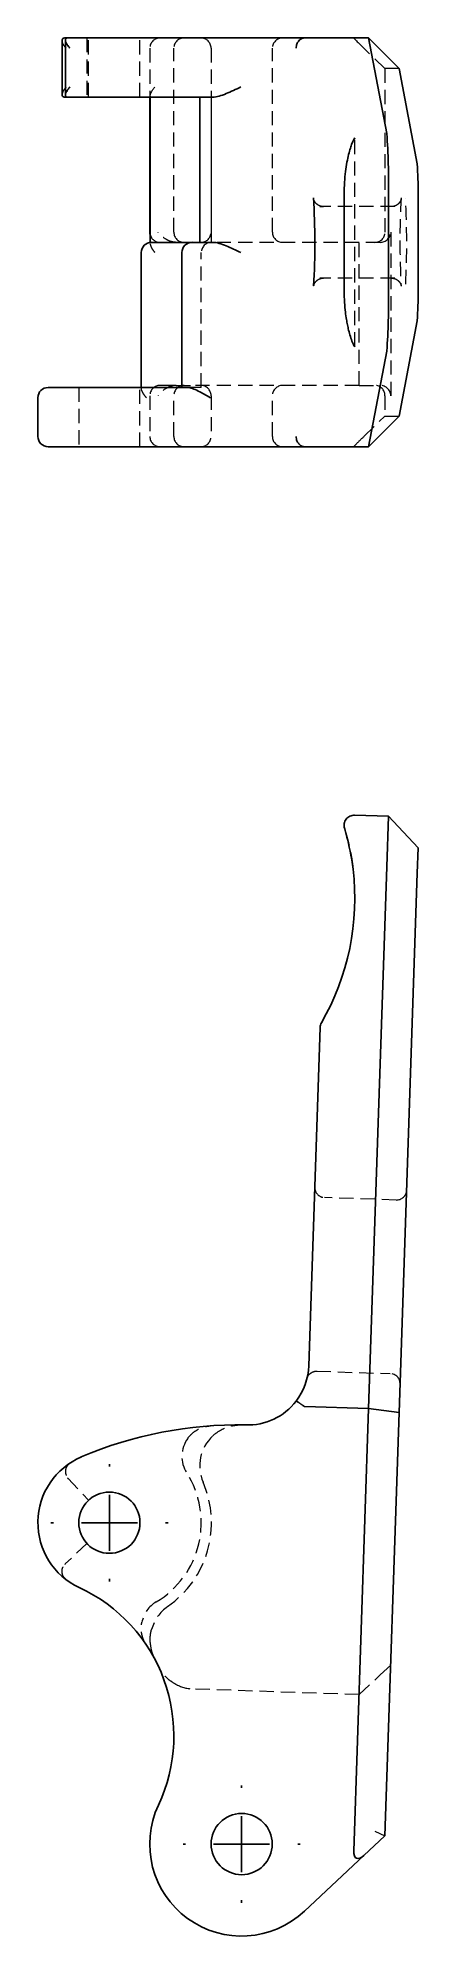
# Model space of a CAD drawing. Header units: millimetres. Extents: x 66 to 241, y 7 to 176.
# Drawn here: x 66 to 100, y 7 to 176.2 of the extents above.
import ezdxf

# ---------------------------------------------------------------- set-up
doc = ezdxf.new("R2010")
doc.units = ezdxf.units.MM
doc.linetypes.add('HIDDEN', pattern=[1.905, 1.27, -0.635])
doc.layers.add('10', color=7, linetype='Continuous')

# ---------------------------------------------------------------- blocks, each defined once
blk = doc.blocks.new('SW_CENTERMARKSYMBOL_0')
at = {"layer": '10', "color": 0}
for p, q in [((0, 5), (0, 5.23)), ((0, 0), (0, 2.5)), ((-5, 0), (-5.23, 0)), ((0, 0), (-2.5, 0)), ((0, 0), (0, -2.5)), ((0, 0), (2.5, 0)), ((5, 0), (5.23, 0)), ((0, -5), (0, -5.23))]:
    blk.add_line(p, q, dxfattribs=at)
blk = doc.blocks.new('SW_CENTERMARKSYMBOL_1')
at = {"layer": '10', "color": 0}
for p, q in [((0, 5), (0, 5.23)), ((0, 0), (0, 2.5)), ((-5, 0), (-5.23, 0)), ((0, 0), (-2.5, 0)), ((0, 0), (0, -2.5)), ((0, 0), (2.5, 0)), ((5, 0), (5.23, 0)), ((0, -5), (0, -5.23))]:
    blk.add_line(p, q, dxfattribs=at)

msp = doc.modelspace()

# ---------------------------------------------------------------- linework, layer by layer
at = {"color": 7, "linetype": 'Continuous', "lineweight": 25}
for p, q in [((68.2, 176), (68.2, 171.16)), ((68.48, 176.22), (68.43, 176.22)), ((68.48, 176.22), (68.69, 176.22)), ((68.49, 176.03), (68.49, 171.12)), ((70.28, 176.22), (68.69, 176.22)), ((84.54, 176.22), (70.28, 176.22)), ((89.85, 176.22), (84.54, 176.22)), ((95.55, 176.22), (89.85, 176.22)), ((95.55, 176.22), (97.16, 167.7)), ((95.55, 176.22), (98.27, 173.49)), ((99.88, 165.01), (98.27, 173.49)), ((68.43, 170.94), (68.48, 170.94)), ((68.69, 170.94), (68.48, 170.94)), ((68.69, 170.94), (70.28, 170.94)), ((70.28, 170.94), (81.64, 170.94)), ((76.03, 170.94), (76.03, 158.91)), ((76.05, 170.94), (76.05, 157.99)), ((80.48, 170.94), (80.48, 158)), ((94.32, 167.32), (94.32, 167.32)), ((93.36, 162.32), (93.36, 153.68)), ((93.36, 162.32), (93.37, 162.32)), ((97.32, 162.32), (97.32, 153.68)), ((99.96, 153.68), (99.96, 162.32)), ((77.07, 158), (76.18, 158)), ((77.62, 158), (77.07, 158)), ((77.62, 158), (79.8, 158)), ((81.5, 158), (79.8, 158)), ((81.64, 158), (81.5, 158)), ((75.26, 157.09), (75.26, 145.06)), ((78.89, 157.09), (78.89, 145.06)), ((93.36, 153.68), (93.37, 153.68)), ((98.27, 142.51), (99.88, 150.99)), ((94.32, 148.68), (94.32, 148.68)), ((97.16, 148.3), (95.55, 139.78)), ((66.04, 144.15), (66.04, 140.69)), ((70.28, 145.06), (66.95, 145.06)), ((79.41, 145.06), (70.28, 145.06)), ((95.55, 139.78), (98.27, 142.51)), ((66.95, 139.78), (70.28, 139.78)), ((70.28, 139.78), (84.54, 139.78)), ((84.54, 139.78), (89.85, 139.78)), ((89.85, 139.78), (95.55, 139.78)), ((97.32, 106.83), (94.3, 106.93)), ((97.32, 106.83), (97.16, 102.31)), ((99.96, 104.01), (97.32, 106.83)), ((93.47, 105.49), (93.48, 105.47)), ((99.88, 101.75), (99.96, 104.01)), ((97.16, 102.31), (95.55, 54.02)), ((98.27, 53.69), (99.88, 101.75)), ((91.22, 88), (90.21, 57.84)), ((89.85, 54.21), (95.55, 54.02)), ((95.55, 54.02), (94.23, 14.58)), ((95.55, 54.02), (98.27, 53.69)), ((97.01, 15.93), (98.27, 53.69)), ((95.13, 14.17), (97.01, 15.93)), ((89.82, 9.21), (95.13, 14.17))]:
    msp.add_line(p, q, dxfattribs=at)
at = {"color": 7, "linetype": 'HIDDEN', "lineweight": 18}
for p, q in [((70.42, 176.22), (70.42, 170.94)), ((70.55, 170.94), (70.55, 176.22)), ((75.15, 170.94), (75.15, 176.22)), ((76.03, 175.31), (76.03, 170.94)), ((78.17, 158.91), (78.17, 175.31)), ((81.49, 175.31), (81.49, 158.91)), ((86.96, 158.91), (86.96, 175.31)), ((97.01, 173.49), (95.13, 175.31)), ((98.27, 173.49), (97.01, 173.49)), ((97.01, 173.49), (97.01, 158.91)), ((76.05, 171.03), (76.05, 170.94)), ((81.53, 158), (81.53, 170.94)), ((94.31, 167.29), (94.32, 167.25)), ((94.32, 148.71), (94.32, 167.29)), ((91.21, 161.19), (91.51, 161.19)), ((97.89, 161.19), (91.51, 161.19)), ((76.05, 157.99), (76.05, 157.89)), ((94.7, 158), (81.64, 158)), ((96.58, 158), (94.7, 158)), ((94.7, 145.25), (94.7, 158)), ((97.52, 158.91), (97.52, 144.33)), ((80.62, 145.06), (80.62, 157.09)), ((91.51, 154.81), (91.21, 154.81)), ((97.89, 154.81), (91.51, 154.81)), ((98.45, 154.14), (98.45, 154.19)), ((94.31, 148.73), (94.31, 148.71)), ((69.69, 145.06), (69.69, 139.78)), ((75.15, 139.78), (75.15, 145.06)), ((75.26, 145.06), (75.26, 144.98)), ((76.03, 144.33), (76.03, 140.69)), ((77.62, 145.25), (76.94, 145.25)), ((78.39, 145.25), (77.62, 145.25)), ((78.17, 140.69), (78.17, 144.33)), ((78.39, 145.25), (79.93, 145.25)), ((80.62, 145.06), (79.41, 145.06)), ((94.7, 145.25), (79.93, 145.25)), ((81.49, 144.33), (81.49, 140.69)), ((86.96, 140.69), (86.96, 144.33)), ((94.7, 145.25), (96.58, 145.25)), ((97.01, 144.33), (97.01, 142.51)), ((95.13, 140.69), (97.01, 142.51)), ((97.01, 142.51), (98.27, 142.51)), ((98, 72.62), (91.62, 72.84)), ((90.91, 57.36), (97.48, 57.14)), ((68.74, 47.79), (70.55, 45.85)), ((70.42, 41.99), (68.48, 40.17)), ((97.52, 31.16), (96.58, 30.28)), ((94.7, 28.52), (79.93, 29.02)), ((94.7, 28.52), (96.58, 30.28)), ((96.11, 16.34), (97.01, 15.93))]:
    msp.add_line(p, q, dxfattribs=at)
at = {"color": 7, "linetype": 'Continuous', "lineweight": 25, "flags": 128}
msp.add_lwpolyline([(76.03, 158.91), (76.04, 158.73), (76.05, 158.69)], dxfattribs=at)
at = {"color": 7, "linetype": 'Continuous', "lineweight": 25}
for centre in [(72.42, 43.85), (84.22, 15.2)]:
    msp.add_circle(centre, 2.73, dxfattribs=at)
at = {"color": 7, "linetype": 'HIDDEN', "lineweight": 18}
for centre, radius, start, end in [((76.94, 175.31), 0.911, 90, 180), ((79.08, 175.31), 0.911, 90, 180), ((80.58, 175.31), 0.911, 0, 90), ((87.87, 175.31), 0.911, 90, 180), ((165.72, 157.97), 67.38, 176.5931, 183.2864), ((27.24, 157.94), 71.71, 357.0758, 3.1841), ((76.94, 158.91), 0.911, 193.8273, 270), ((79.08, 158.91), 0.911, 180, 270), ((80.58, 158.91), 0.911, 270, 0), ((81.53, 157.09), 0.911, 90, 180), ((87.87, 158.91), 0.911, 180, 270), ((76.94, 144.33), 0.911, 90, 180), ((79.08, 144.33), 0.911, 90, 180), ((80.58, 144.33), 0.911, 0, 90), ((87.87, 144.33), 0.911, 90, 180), ((76.94, 140.69), 0.911, 180, 270), ((79.08, 140.69), 0.911, 180, 270), ((80.58, 140.69), 0.911, 270, 0), ((87.87, 140.69), 0.911, 180, 270), ((91.65, 73.75), 0.911, 178.0847, 268.0847), ((98.03, 73.53), 0.911, 268.0847, 358.0847), ((97.45, 56.23), 0.911, 358.0847, 88.0847), ((81.62, 49.76), 2.73, 143.8738, 212.6972), ((84.12, 48.92), 3.64, 133.078, 203.4272), ((69.4, 48.41), 0.911, 218.2709, 223.0847), ((72.42, 43.85), 8.2, 300.6669, 32.6972), ((72.42, 43.85), 9.11, 304.7756, 23.4272), ((69.11, 39.51), 0.911, 133.0847, 137.8986), ((78, 34.45), 2.73, 120.6669, 168.9616), ((79.7, 33.38), 3.64, 124.7756, 164.8139), ((80.06, 32.66), 3.64, 242.8427, 268.0847)]:
    msp.add_arc(centre, radius, start, end, dxfattribs=at)
at = {"color": 7, "linetype": 'Continuous', "lineweight": 25}
for centre, radius, start, end in [((38.96, 163.37), 58.37, 358.9622, 4.2505), ((70.68, 162.84), 29.28, 358.9708, 4.242), ((23.24, 157.96), 67.51, 356.7337, 3.4064), ((76.18, 157.09), 0.911, 90, 180), ((79.8, 157.09), 0.911, 90, 180), ((38.96, 152.63), 58.37, 355.7495, 1.0378), ((70.68, 153.16), 29.28, 355.758, 1.0292), ((66.95, 144.15), 0.911, 90, 180), ((66.95, 140.69), 0.911, 180, 270), ((92.13, 87.97), 0.911, 149.7271, 178.0847), ((84.75, 58.03), 5.47, 268.0847, 322.3575), ((83.87, 16.98), 35.59, 88.8909, 113.0847), ((72.42, 43.85), 6.38, 113.0847, 245.0843), ((63.59, 24.85), 14.58, 334.9348, 65.0843), ((84.22, 15.2), 8.2, 154.9348, 313.0769)]:
    msp.add_arc(centre, radius, start, end, dxfattribs=at)
at = {"color": 7, "linetype": 'HIDDEN', "lineweight": 18}
for centre, major_axis, ratio, start_param, end_param in [((95.17, 175.31), (0.942, -0.911), 0.022853, 3.117968, 4.688764), ((96.11, 158.91), (0, 0.911), 0.985595, 3.141593, 4.712389), ((96.58, 158.91), (0.941, 0), 0.968183, 4.712389, 6.283185), ((96.11, 144.33), (0, 0.911), 0.985595, 4.712389, 6.283185), ((96.58, 144.33), (0.941, 0), 0.968183, 0, 1.570796), ((95.17, 140.69), (0.942, 0.911), 0.022853, 1.594421, 3.165218)]:
    msp.add_ellipse(centre, major_axis=major_axis, ratio=ratio, start_param=start_param, end_param=end_param, dxfattribs=at)
at = {"color": 7, "linetype": 'Continuous', "lineweight": 25}
msp.add_ellipse((95.17, 15.46), major_axis=(0.7, 1.53), ratio=0.414293, start_param=2.356194, end_param=3.926991, dxfattribs=at)
for points, knots in [([(68.2, 176), (68.2, 176.01), (68.19, 176.06), (68.22, 176.13), (68.3, 176.21), (68.39, 176.22), (68.43, 176.22)], [0, 0, 0, 0, 0.085092, 0.377424, 0.704939, 1, 1, 1, 1]), ([(68.9, 175.31), (68.88, 175.34), (68.83, 175.39), (68.75, 175.49), (68.62, 175.67), (68.53, 175.84), (68.49, 175.99), (68.49, 176.07), (68.52, 176.15), (68.56, 176.19), (68.62, 176.22), (68.67, 176.22), (68.69, 176.22)], [0, 0, 0, 0, 0.073565, 0.12596, 0.251769, 0.50225, 0.572951, 0.685708, 0.787231, 0.86133, 0.931906, 1, 1, 1, 1]), ([(89.76, 176.22), (89.74, 176.21), (89.69, 176.21), (89.63, 176.18), (89.57, 176.16), (89.48, 176.11), (89.39, 176.04), (89.29, 175.93), (89.21, 175.81), (89.15, 175.68), (89.09, 175.5), (89.08, 175.38), (89.07, 175.31)], [0, 0, 0, 0, 0.063281, 0.126066, 0.188374, 0.250198, 0.374039, 0.499883, 0.598424, 0.714666, 0.848587, 1, 1, 1, 1]), ([(89.76, 176.22), (89.77, 176.22), (89.79, 176.22), (89.82, 176.22), (89.84, 176.22), (89.85, 176.22)], [0, 0, 0, 0, 0.310272, 0.638819, 1, 1, 1, 1]), ([(68.2, 171.16), (68.2, 171.15), (68.19, 171.1), (68.22, 171.03), (68.3, 170.95), (68.39, 170.94), (68.43, 170.94)], [0, 0, 0, 0, 0.0736843, 0.3843948, 0.697379, 1, 1, 1, 1]), ([(68.9, 171.85), (68.88, 171.82), (68.84, 171.77), (68.78, 171.7), (68.73, 171.64), (68.69, 171.59), (68.64, 171.5), (68.57, 171.39), (68.51, 171.25), (68.49, 171.13), (68.5, 171.04), (68.55, 170.98), (68.61, 170.94), (68.66, 170.94), (68.69, 170.94)], [0, 0, 0, 0, 0.06427, 0.121579, 0.171917, 0.215288, 0.251705, 0.387145, 0.502806, 0.636525, 0.75249, 0.840992, 0.922938, 1, 1, 1, 1]), ([(81.64, 170.94), (81.82, 170.94), (82.01, 170.98), (82.42, 171.09), (82.63, 171.17), (83.05, 171.34), (83.27, 171.44), (83.71, 171.64), (83.93, 171.74), (84.15, 171.85)], [0, 0, 0, 0, 0.25, 0.25, 0.5, 0.5, 0.75, 0.75, 1, 1, 1, 1]), ([(94.32, 167.32), (94.28, 167.26), (94.2, 167.13), (94.06, 166.82), (93.92, 166.39), (93.76, 165.83), (93.61, 165.14), (93.48, 164.31), (93.38, 163.35), (93.37, 162.67), (93.36, 162.32)], [0, 0, 0, 0, 0.098507, 0.204032, 0.316837, 0.43725, 0.565662, 0.702188, 0.847078, 1, 1, 1, 1]), ([(90.64, 161.87), (90.64, 161.87), (90.64, 161.87), (90.65, 161.86), (90.65, 161.85)], [0, 0, 0, 0, 0.758118, 1, 1, 1, 1]), ([(81.64, 158), (81.82, 158), (82.01, 157.96), (82.42, 157.85), (82.63, 157.77), (83.05, 157.6), (83.27, 157.5), (83.71, 157.3), (83.93, 157.19), (84.15, 157.09)], [0, 0, 0, 0, 0.25, 0.25, 0.5, 0.5, 0.75, 0.75, 1, 1, 1, 1]), ([(90.65, 154.21), (90.65, 154.19), (90.65, 154.15), (90.64, 154.12), (90.64, 154.13), (90.64, 154.13)], [0, 0, 0, 0, 0.386736, 0.993364, 1, 1, 1, 1]), ([(93.36, 153.68), (93.37, 153.33), (93.38, 152.68), (93.47, 151.82), (93.56, 151.16), (93.66, 150.63), (93.77, 150.11), (93.93, 149.56), (94.08, 149.13), (94.22, 148.84), (94.28, 148.73), (94.32, 148.68)], [0, 0, 0, 0, 0.153705, 0.284358, 0.391839, 0.477098, 0.570855, 0.688695, 0.831318, 0.912331, 1, 1, 1, 1]), ([(79.41, 145.06), (79.54, 145.06), (79.69, 145.02), (80, 144.91), (80.17, 144.83), (80.52, 144.66), (80.7, 144.56), (81.06, 144.36), (81.25, 144.26), (81.43, 144.15)], [0, 0, 0, 0, 0.25, 0.25, 0.5, 0.5, 0.75, 0.75, 1, 1, 1, 1]), ([(89.76, 139.78), (89.74, 139.79), (89.69, 139.8), (89.61, 139.82), (89.54, 139.86), (89.47, 139.9), (89.4, 139.95), (89.34, 140.01), (89.28, 140.09), (89.21, 140.19), (89.15, 140.32), (89.09, 140.49), (89.08, 140.62), (89.07, 140.69)], [0, 0, 0, 0, 0.071305, 0.142644, 0.214023, 0.285443, 0.35691, 0.428425, 0.499992, 0.597065, 0.712771, 0.84709, 1, 1, 1, 1]), ([(89.85, 139.78), (89.84, 139.78), (89.8, 139.78), (89.77, 139.78), (89.76, 139.78)], [0, 0, 0, 0, 0.528934, 1, 1, 1, 1]), ([(93.4, 105.76), (93.35, 105.89), (93.35, 106.04), (93.4, 106.33), (93.46, 106.46), (93.63, 106.69), (93.75, 106.78), (94.01, 106.9), (94.15, 106.93), (94.3, 106.93)], [0, 0, 0, 0, 0.25, 0.25, 0.5, 0.5, 0.75, 0.75, 1, 1, 1, 1]), ([(93.4, 105.76), (93.4, 105.76), (93.61, 105.1), (94.02, 103.27), (94.16, 102.12)], [0, 0, 0, 0, 0.1513985, 0.3532631, 0.3532631, 0.3532631, 0.3532631]), ([(89.76, 54.24), (89.74, 54.26), (89.69, 54.29), (89.61, 54.35), (89.54, 54.4), (89.47, 54.45), (89.4, 54.5), (89.34, 54.54), (89.28, 54.58), (89.21, 54.63), (89.15, 54.66), (89.09, 54.69), (89.08, 54.69), (89.07, 54.69)], [0, 0, 0, 0, 0.071305, 0.142644, 0.214023, 0.285443, 0.35691, 0.428425, 0.499992, 0.597065, 0.712771, 0.84709, 1, 1, 1, 1]), ([(89.85, 54.21), (89.84, 54.21), (89.8, 54.21), (89.77, 54.23), (89.76, 54.24)], [0, 0, 0, 0, 0.528934, 1, 1, 1, 1])]:
    msp.add_open_spline(points, degree=3, knots=knots, dxfattribs=at)
at = {"color": 7, "linetype": 'HIDDEN', "lineweight": 18}
for points, knots in [([(68.55, 175.31), (68.47, 175.41), (68.31, 175.62), (68.21, 175.85), (68.2, 175.96), (68.2, 176)], [0, 0, 0, 0, 0.417396, 0.833739, 1, 1, 1, 1]), ([(68.55, 171.85), (68.47, 171.75), (68.31, 171.54), (68.21, 171.31), (68.2, 171.19), (68.2, 171.16)], [0, 0, 0, 0, 0.4173225, 0.8335936, 1, 1, 1, 1]), ([(76.1, 170.94), (76.07, 170.94), (76.05, 170.97), (76.05, 171.09), (76.07, 171.17), (76.17, 171.43), (76.3, 171.64), (76.48, 171.85)], [0, 0, 0, 0, 0.25, 0.25, 0.5, 0.5, 1, 1, 1, 1]), ([(91.51, 161.19), (91.42, 161.2), (91.25, 161.21), (91.04, 161.31), (90.88, 161.44), (90.77, 161.57), (90.7, 161.7), (90.66, 161.79), (90.65, 161.85), (90.64, 161.87), (90.64, 161.87), (90.64, 161.87)], [0, 0, 0, 0, 0.1716809, 0.3168177, 0.4448323, 0.5586632, 0.6585605, 0.7493136, 0.8364151, 0.9514897, 1, 1, 1, 1]), ([(98.45, 161.85), (98.45, 161.86), (98.46, 161.88), (98.45, 161.86), (98.44, 161.8), (98.4, 161.7), (98.32, 161.56), (98.19, 161.41), (98, 161.28), (97.79, 161.2), (97.64, 161.19), (97.58, 161.19)], [0, 0, 0, 0, 0.1228209, 0.23993, 0.3354153, 0.4217981, 0.5220244, 0.6373723, 0.7658271, 0.9024213, 1, 1, 1, 1]), ([(76.06, 157.85), (76.07, 157.75), (76.12, 157.63), (76.26, 157.37), (76.36, 157.23), (76.48, 157.09)], [0, 0, 0, 0, 0.5, 0.5, 1, 1, 1, 1]), ([(76.07, 157.89), (76.07, 157.93), (76.06, 158), (76.14, 158), (76.18, 158)], [0, 0, 0, 0, 0.526137, 1, 1, 1, 1]), ([(78.39, 158), (78.2, 158), (78.02, 158.04), (77.69, 158.15), (77.54, 158.23), (77.14, 158.49), (76.92, 158.7), (76.76, 158.91)], [0, 0, 0, 0, 0.25, 0.25, 0.5, 0.5, 1, 1, 1, 1]), ([(90.65, 154.15), (90.65, 154.17), (90.66, 154.19), (90.7, 154.3), (90.78, 154.44), (90.91, 154.59), (91.1, 154.72), (91.31, 154.8), (91.46, 154.81), (91.51, 154.81)], [0, 0, 0, 0, 0.125627, 0.239278, 0.371143, 0.522902, 0.691906, 0.871619, 1, 1, 1, 1]), ([(97.58, 154.81), (97.68, 154.8), (97.84, 154.79), (98.06, 154.69), (98.22, 154.56), (98.33, 154.43), (98.4, 154.3), (98.44, 154.21), (98.45, 154.15), (98.46, 154.13), (98.46, 154.13), (98.46, 154.13)], [0, 0, 0, 0, 0.1716809, 0.3168177, 0.4448323, 0.5586632, 0.6585605, 0.7493136, 0.8364151, 0.9514897, 1, 1, 1, 1]), ([(75.72, 144.15), (75.67, 144.21), (75.57, 144.33), (75.46, 144.5), (75.37, 144.66), (75.29, 144.83), (75.27, 144.92), (75.27, 144.98)], [0, 0, 0, 0, 0.18345, 0.363467, 0.548259, 0.709619, 1, 1, 1, 1]), ([(78.39, 145.25), (78.2, 145.25), (78.02, 145.21), (77.69, 145.09), (77.54, 145.02), (77.14, 144.76), (76.92, 144.54), (76.76, 144.33)], [0, 0, 0, 0, 0.25, 0.25, 0.5, 0.5, 1, 1, 1, 1]), ([(93.48, 105.47), (93.51, 105.37), (93.56, 105.2), (93.67, 104.8), (93.77, 104.42), (93.87, 103.96), (93.98, 103.42), (94.09, 102.81), (94.14, 102.37), (94.17, 102.15)], [0, 0, 0, 0, 0.211134, 0.330239, 0.454512, 0.583717, 0.71775, 0.856507, 1, 1, 1, 1]), ([(90.08, 56.84), (90.09, 56.87), (90.11, 56.91), (90.21, 57.04), (90.31, 57.14), (90.44, 57.23), (90.59, 57.31), (90.77, 57.36), (90.89, 57.36), (90.96, 57.36)], [0, 0, 0, 0, 0.327831, 0.463228, 0.583358, 0.692449, 0.795382, 0.896689, 1, 1, 1, 1]), ([(79.41, 51.37), (79.54, 51.55), (79.69, 51.7), (80, 51.97), (80.17, 52.08), (80.52, 52.27), (80.7, 52.34), (81.06, 52.44), (81.25, 52.47), (81.43, 52.48)], [0, 0, 0, 0, 0.25, 0.25, 0.5, 0.5, 0.75, 0.75, 1, 1, 1, 1]), ([(81.64, 51.59), (81.82, 51.75), (82.01, 51.9), (82.42, 52.15), (82.63, 52.25), (83.05, 52.41), (83.27, 52.47), (83.71, 52.55), (83.93, 52.57), (84.15, 52.57)], [0, 0, 0, 0, 0.25, 0.25, 0.5, 0.5, 0.75, 0.75, 1, 1, 1, 1]), ([(68.9, 49.17), (68.88, 49.15), (68.84, 49.12), (68.78, 49.07), (68.73, 49.03), (68.69, 48.98), (68.64, 48.9), (68.57, 48.79), (68.51, 48.62), (68.49, 48.43), (68.5, 48.25), (68.55, 48.1), (68.61, 47.96), (68.66, 47.88), (68.69, 47.85)], [0, 0, 0, 0, 0.06427, 0.121579, 0.171917, 0.215288, 0.251705, 0.387145, 0.502806, 0.636525, 0.75249, 0.840992, 0.922938, 1, 1, 1, 1]), ([(68.55, 38.78), (68.53, 38.8), (68.49, 38.84), (68.41, 38.92), (68.29, 39.07), (68.22, 39.27), (68.19, 39.48), (68.2, 39.63), (68.23, 39.78), (68.29, 39.91), (68.35, 40.02), (68.4, 40.08), (68.43, 40.12)], [0, 0, 0, 0, 0.0735649, 0.1259599, 0.251769, 0.5022496, 0.5729508, 0.6857077, 0.7872308, 0.8613295, 0.9319057, 1, 1, 1, 1]), ([(75.72, 32.93), (75.69, 32.98), (75.64, 33.06), (75.55, 33.22), (75.46, 33.43), (75.37, 33.69), (75.3, 33.96), (75.27, 34.22), (75.26, 34.46), (75.27, 34.65), (75.29, 34.82), (75.31, 34.92), (75.31, 34.97)], [0, 0, 0, 0, 0.082446, 0.141564, 0.280447, 0.423012, 0.547501, 0.674936, 0.789769, 0.863906, 0.933803, 1, 1, 1, 1]), ([(76.06, 33.16), (76.05, 33.35), (76.05, 33.54), (76.09, 33.94), (76.13, 34.14), (76.18, 34.33)], [0, 0, 0, 0, 0.5, 0.5, 1, 1, 1, 1]), ([(76.06, 33.16), (76.07, 32.88), (76.12, 32.62), (76.26, 32.13), (76.36, 31.89), (76.48, 31.67)], [0, 0, 0, 0, 0.5, 0.5, 1, 1, 1, 1]), ([(78.39, 29.42), (78.2, 29.52), (78.02, 29.63), (77.69, 29.88), (77.54, 30.01), (77.14, 30.44), (76.92, 30.76), (76.76, 31.1)], [0, 0, 0, 0, 0.25, 0.25, 0.5, 0.5, 1, 1, 1, 1])]:
    msp.add_open_spline(points, degree=3, knots=knots, dxfattribs=at)
at = {"color": 7, "linetype": 'Continuous', "lineweight": 25}
for points in [[(94.16, 102.12), (94.74, 97.41), (93.73, 92.53), (91.34, 88.43)], [(90.21, 57.84), (90.17, 56.71), (89.77, 55.59), (89.07, 54.69)]]:
    msp.add_open_spline(points, degree=3, dxfattribs=at)

# ---------------------------------------------------------------- block references
at = {"layer": '10'}
for name, p in [('SW_CENTERMARKSYMBOL_0', (72.42, 43.85)), ('SW_CENTERMARKSYMBOL_1', (84.22, 15.2))]:
    msp.add_blockref(name, p, dxfattribs=at)

doc.saveas('drawing.dxf')
